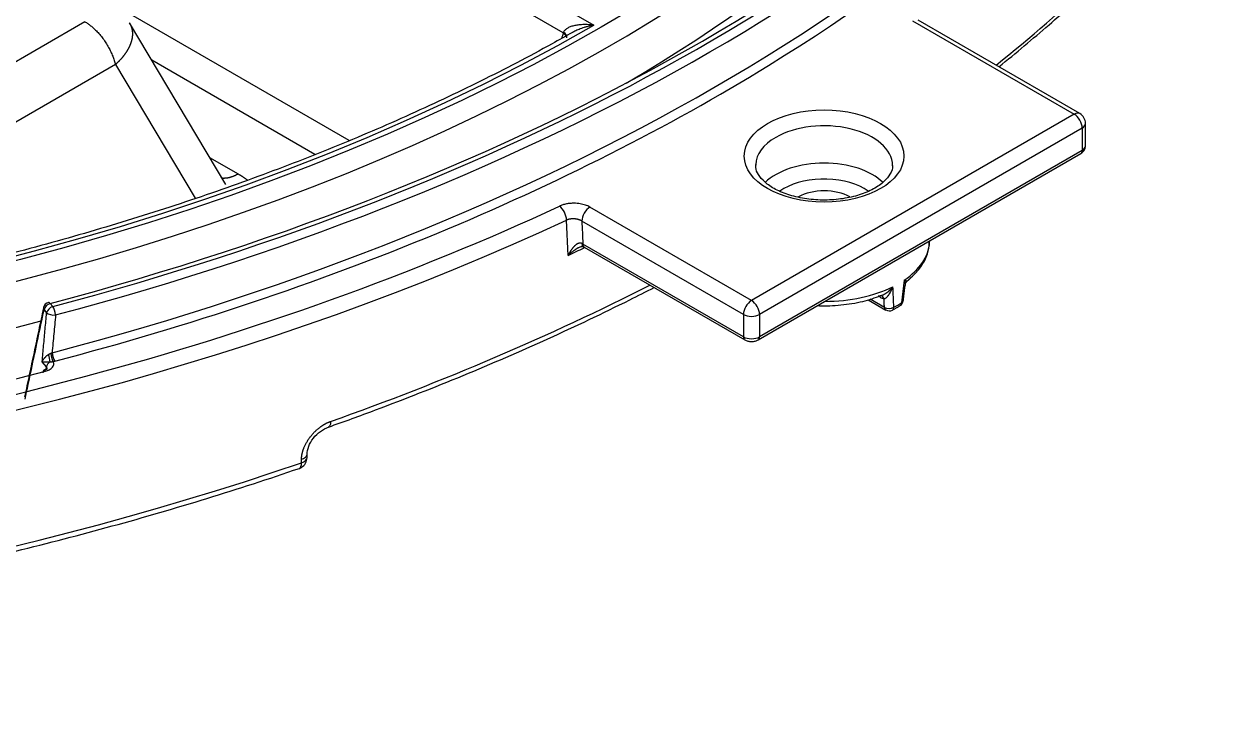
# Model space of a CAD drawing. Header units: millimetres. Extents: x -1286 to 291, y 5350 to 5880.
# Drawn here: x -728.1 to -675.7, y 5551.7 to 5581.8 of the extents above; entities that cross this region are included whole.
import ezdxf

# ---------------------------------------------------------------- set-up
doc = ezdxf.new("R2010")
doc.units = ezdxf.units.MM
doc.layers.add('粗实线层', color=7, linetype='Continuous', lineweight=35)

msp = doc.modelspace()

# ---------------------------------------------------------------- linework, layer by layer
at = {"layer": '粗实线层', "lineweight": 25}
for p, q in [((-760.515, 5614.986, 2078.952), (-702.955, 5581.754, 2078.952)), ((-704.303, 5581.417, 2078.952), (-761.04, 5614.174, 2078.952)), ((-713.738, 5576.677, 2078.952), (-724.292, 5582.77, 2078.952)), ((-725.375, 5581.906, 2078.952), (-729.767, 5579.37, 2078.952)), ((-719.172, 5574.744, 2078.952), (-723.416, 5581.86, 2078.952)), ((-688.915, 5581.952, 2078.952), (-681.796, 5577.842, 2078.952)), ((-681.544, 5577.867, 2078.952), (-688.664, 5581.977, 2078.952)), ((-724.031, 5580.023, 2078.952), (-728.423, 5577.487, 2078.952)), ((-724.031, 5580.023, 2078.952), (-720.519, 5574.134, 2078.952)), ((-715.245, 5576.061, 2078.952), (-722.433, 5580.211, 2078.952)), ((-681.796, 5577.842, 2078.952), (-696.009, 5569.636, 2078.952)), ((-681.44, 5577.227, 2078.952), (-695.653, 5569.021, 2078.952)), ((-681.44, 5577.227, 2078.952), (-681.44, 5576.242, 2078.952)), ((-681.293, 5576.447, 2078.952), (-681.293, 5577.432, 2078.952)), ((-695.716, 5567.898, 2078.952), (-681.503, 5576.104, 2078.952)), ((-681.44, 5576.242, 2078.952), (-695.653, 5568.036, 2078.952)), ((-719.881, 5575.933, 2078.952), (-718.624, 5575.207, 2078.952)), ((-696.009, 5569.636, 2078.952), (-703.128, 5573.747, 2078.952)), ((-704.086, 5571.623, 2078.952), (-704.155, 5573.174, 2078.952)), ((-696.364, 5569.021, 2078.952), (-703.483, 5573.131, 2078.952)), ((-696.364, 5568.036, 2078.952), (-703.438, 5572.121, 2078.952)), ((-703.377, 5571.984, 2078.952), (-696.301, 5567.898, 2078.952)), ((-688.161, 5572.182, 2078.952), (-688.156, 5572.263, 2078.952)), ((-726.907, 5569.507, 2078.952), (-726.794, 5569.367, 2078.952)), ((-690.875, 5569.668, 2078.952), (-690.093, 5569.217, 2078.952)), ((-690.154, 5569.334, 2078.952), (-690.787, 5569.699, 2078.952)), ((-689.323, 5569.628, 2078.952), (-689.322, 5569.634, 2078.952)), ((-727.177, 5569.227, 2078.952), (-727.064, 5569.087, 2078.952)), ((-696.364, 5569.021, 2078.952), (-696.364, 5568.036, 2078.952)), ((-695.653, 5569.021, 2078.952), (-695.653, 5568.036, 2078.952)), ((-727.072, 5566.71, 2078.952), (-727.26, 5566.942, 2078.952)), ((-715.836, 5562.493, 2078.952), (-715.835, 5562.646, 2078.952))]:
    msp.add_line(p, q, dxfattribs=at)
for centre, radius, start, end in [((-681.796, 5577.432, 2078.952), 0.502, 0, 60), ((-726.907, 5569.261, 2078.952), 0.301, 104.8348, 168.0242), ((-689.622, 5569.662, 2078.952), 0.301, 302.6899, 353.4431), ((-689.942, 5569.478, 2078.952), 0.301, 240, 297.4483), ((-716.092, 5562.721, 2078.952), 0.502, 300, 359.4458), ((-716.092, 5562.721, 2078.952), 0.502, 288.9161, 300)]:
    msp.add_arc(centre, radius, start, end, dxfattribs=at)
for centre, major_axis in [((-763.839, 5617.004, 2078.952), (-86.564, 0)), ((-692.811, 5575.996, 2078.952), (3.517, 0))]:
    msp.add_ellipse(centre, major_axis=major_axis, ratio=0.57735, dxfattribs=at)
for centre, major_axis, ratio, start_param, end_param in [((-763.839, 5614.543, 2078.952), (-87.342, 0), 0.57735, 2.365166, 3.178643), ((-763.839, 5614.543, 2078.952), (-87.342, 0), 0.57735, 0, 2.002312), ((-763.839, 5616.499, 2078.952), (-87.216, 0), 0.57735, 0.222033, 2.916833), ((-768.103, 5619.077, 2078.952), (102.032, 0), 0.57735, 3.464059, 5.38976), ((-768.103, 5621.142, 2078.952), (-99.365, 0), 0.57735, 2.000923, 2.711466), ((-768.103, 5621.353, 2078.952), (98.799, 0), 0.57735, 5.142499, 5.833534), ((-768.103, 5619.466, 2078.952), (-100.442, 0), 0.57735, 0.42009, 1.991239), ((-768.103, 5619.678, 2078.952), (-99.617, 0), 0.57735, 1.998081, 2.714308), ((-768.103, 5619.466, 2078.952), (-99.915, 0), 0.57735, 2.387742, 2.714308), ((-768.103, 5613.333, 2078.952), (-102.401, 0), 0.57735, 0.320214, 2.106465), ((-768.103, 5621.353, 2078.952), (-99.066, 0), 0.57735, 2.000923, 2.659729), ((-768.103, 5614.646, 2078.952), (102.317, 0), 0.57735, 5.656405, 5.732402), ((-763.839, 5617.004, 2078.952), (-86.224, 0), 0.57735, 0.786805, 2.354788), ((-704.63, 5581.355, 2078.952), (0.473, -0.169), 0.515285, 0.075167, 0.953645), ((-768.103, 5619.466, 2078.952), (-99.915, 0), 0.57735, 1.998081, 2.387742), ((-681.796, 5577.432, 2078.952), (0.251, 0.435), 0.57735, 6.283185, 7.068583), ((-681.796, 5577.432, 2078.952), (0.251, -0.435), 0.57735, 0.785398, 2.356194), ((-692.811, 5575.586, 2078.952), (3.015, 0), 0.57735, 0, 2.356194), ((-681.796, 5577.432, 2078.952), (0.502, 0), 0.57735, 5.497787, 6.283186), ((-692.811, 5575.586, 2078.952), (3.015, 0), 0.57735, 2.356194, 3.120387), ((-681.654, 5576.365, 2078.952), (0.151, -0.261), 0.57735, 6.283183, 7.068583), ((-681.796, 5576.447, 2078.952), (0.502, 0), 0.57735, 5.497787, 6.283186), ((-692.811, 5575.586, 2078.952), (3.015, 0), 0.57735, 3.120387, 3.141593), ((-692.811, 5573.944, 2078.952), (3.015, 0), 0.57735, 0.532206, 2.607915), ((-692.811, 5575.586, 2078.952), (3.015, 0), 0.57735, 6.274841, 6.283185), ((-692.811, 5573.534, 2078.952), (2.512, 0), 0.57735, 0.685456, 2.356195), ((-692.811, 5573.534, 2078.952), (2.512, 0), 0.57735, 2.356195, 2.456137), ((-692.811, 5573.534, 2078.952), (-1.608, 0), 0.57735, 3.929936, 5.489639), ((-768.103, 5619.466, 2078.952), (101.531, 0), 0.57735, 5.147157, 5.38976), ((-704.469, 5573.379, 2078.952), (0.212, -0.456), 0.511736, 0.88624, 2.404676), ((-703.128, 5573.336, 2078.952), (-0.251, -0.435), 0.57735, 3.92699, 5.497787), ((-768.103, 5617.566, 2078.952), (102.129, 0), 0.57735, 5.389862, 5.398794), ((-703.29, 5572.277, 2078.952), (-0.127, -0.273), 0.511618, 5.443533, 6.257189), ((-692.811, 5572.282, 2078.952), (-4.653, 0), 0.57735, 2.432288, 3.104535), ((-768.103, 5614.646, 2078.952), (-102.317, 0), 0.57735, 2.12158, 2.29279), ((-692.811, 5572.282, 2078.952), (-4.653, 0), 0.57735, 1.578266, 2.280101), ((-690.553, 5569.636, 2078.952), (0.151, 0.261), 0.57735, 5.585053, 5.904082), ((-690.381, 5569.564, 2078.952), (0.07, 0.293), 0.737788, 5.392521, 6.186627), ((-726.907, 5569.261, 2078.952), (-0.295, 0.063), 0.566703, 6.283172, 6.833872), ((-726.907, 5569.261, 2078.952), (0.235, 0.189), 0.739997, 1.03209, 2.445804), ((-726.794, 5569.121, 2078.952), (0.235, 0.189), 0.739997, 1.03209, 2.445807), ((-726.907, 5569.261, 2078.952), (0.077, -0.291), 0.340455, 2.480427, 3.141614), ((-726.794, 5569.121, 2078.952), (-0.077, 0.291), 0.340468, 4.190888, 5.622022), ((-696.009, 5569.226, 2078.952), (-0.251, -0.435), 0.57735, 3.926991, 5.497787), ((-696.009, 5569.226, 2078.952), (0.251, -0.435), 0.57735, 0.785398, 2.356194), ((-689.942, 5569.478, 2078.952), (0.301, 0.011), 0.652258, 3.906397, 5.420129), ((-689.942, 5569.478, 2078.952), (-0.151, -0.261), 0.57735, 5.585053, 6.283194), ((-689.942, 5569.478, 2078.952), (0.139, -0.268), 0.546094, 6.283176, 7.041252), ((-692.811, 5571.306, 2078.952), (4.59, 0), 0.57735, 5.445018, 5.550557), ((-689.622, 5569.662, 2078.952), (0.163, -0.254), 0.606999, 6.283024, 6.988406), ((-689.622, 5569.662, 2078.952), (0.3, -0.034), 0.551734, 5.617439, 6.283193), ((-726.794, 5569.121, 2078.952), (-0.3, 0.027), 0.410378, 0.492443, 2.035395), ((-696.009, 5569.226, 2078.952), (0.502, 0), 0.57735, 3.926991, 5.497787), ((-696.151, 5568.159, 2078.952), (-0.151, -0.261), 0.57735, 5.497787, 6.285078), ((-696.009, 5568.241, 2078.952), (0.502, 0), 0.57735, 3.926991, 5.497787), ((-695.866, 5568.159, 2078.952), (0.151, -0.261), 0.57735, 6.281293, 7.068583), ((-727.019, 5567.137, 2078.952), (-0.085, 0.289), 0.233217, 3.897249, 5.074446), ((-726.698, 5567.213, 2078.952), (-0.077, 0.292), 0.338357, 1.04989, 2.481065), ((-726.802, 5566.744, 2078.952), (-0.235, -0.189), 0.739997, 4.581275, 5.587399), ((-768.103, 5619.466, 2078.952), (101.531, 0), 0.57735, 4.266019, 5.147157), ((-727.106, 5566.28, 2078.952), (-0.075, 0.292), 0.333265, 5.624145, 7.142583), ((-716.092, 5562.721, 2078.952), (-0.163, 0.475), 0.416753, 3.142006, 4.076566), ((-716.092, 5562.721, 2078.952), (-0.502, 0.005), 0.522434, 2.110725, 3.135997)]:
    msp.add_ellipse(centre, major_axis=major_axis, ratio=ratio, start_param=start_param, end_param=end_param, dxfattribs=at)
for points, knots in [([(-865.246, 5594.547, 2078.952), (-865.174, 5594.413, 2078.952), (-864.635, 5593.418, 2078.952), (-863.443, 5591.599, 2078.952), (-861.652, 5589.101, 2078.952), (-859.649, 5586.656, 2078.952), (-857.46, 5584.266, 2078.952), (-855.084, 5581.936, 2078.952), (-852.528, 5579.672, 2078.952), (-849.796, 5577.478, 2078.952), (-846.895, 5575.359, 2078.952), (-843.83, 5573.319, 2078.952), (-840.608, 5571.363, 2078.952), (-837.236, 5569.494, 2078.952), (-833.72, 5567.716, 2078.952), (-830.069, 5566.033, 2078.952), (-826.289, 5564.448, 2078.952), (-822.389, 5562.965, 2078.952), (-818.377, 5561.586, 2078.952), (-814.26, 5560.315, 2078.952), (-810.048, 5559.154, 2078.952), (-805.75, 5558.105, 2078.952), (-801.373, 5557.17, 2078.952), (-796.928, 5556.352, 2078.952), (-792.422, 5555.652, 2078.952), (-787.867, 5555.071, 2078.952), (-783.271, 5554.61, 2078.952), (-778.643, 5554.272, 2078.952), (-773.994, 5554.055, 2078.952), (-769.332, 5553.961, 2078.952), (-764.668, 5553.99, 2078.952), (-760.011, 5554.142, 2078.952), (-755.371, 5554.417, 2078.952), (-750.757, 5554.813, 2078.952), (-746.179, 5555.33, 2078.952), (-741.647, 5555.968, 2078.952), (-737.169, 5556.724, 2078.952), (-732.755, 5557.598, 2078.952), (-728.414, 5558.587, 2078.952), (-724.155, 5559.689, 2078.952), (-719.984, 5560.904, 2078.952), (-717.271, 5561.786, 2078.952), (-715.929, 5562.245, 2078.952)], [0, 0, 0, 0, 0.003967, 0.029455, 0.054957, 0.080472, 0.105998, 0.131532, 0.157073, 0.182618, 0.208167, 0.233717, 0.259268, 0.284819, 0.310369, 0.335919, 0.361467, 0.387013, 0.412559, 0.438103, 0.463645, 0.489187, 0.514727, 0.540266, 0.565804, 0.591342, 0.616879, 0.642415, 0.667951, 0.693486, 0.719022, 0.744558, 0.770093, 0.79563, 0.821166, 0.846704, 0.872242, 0.897781, 0.923321, 0.948862, 0.974405, 1, 1, 1, 1]), ([(-685.11, 5579.927, 2078.952), (-684.354, 5580.535, 2078.952), (-682.948, 5581.711, 2078.952), (-681.618, 5582.914, 2078.952), (-681.001, 5583.494, 2078.952)], [0, 0, 0, 0, 0.524022, 1, 1, 1, 1]), ([(-723.415, 5581.858, 2078.952), (-723.413, 5581.856, 2078.952), (-723.409, 5581.849, 2078.952), (-723.402, 5581.837, 2078.952), (-723.395, 5581.824, 2078.952), (-723.388, 5581.81, 2078.952), (-723.381, 5581.797, 2078.952), (-723.374, 5581.783, 2078.952), (-723.368, 5581.769, 2078.952), (-723.362, 5581.756, 2078.952), (-723.356, 5581.742, 2078.952), (-723.35, 5581.728, 2078.952), (-723.344, 5581.714, 2078.952), (-723.339, 5581.7, 2078.952), (-723.334, 5581.685, 2078.952), (-723.329, 5581.671, 2078.952), (-723.325, 5581.657, 2078.952), (-723.321, 5581.642, 2078.952), (-723.316, 5581.627, 2078.952), (-723.313, 5581.613, 2078.952), (-723.309, 5581.598, 2078.952), (-723.306, 5581.583, 2078.952), (-723.303, 5581.568, 2078.952), (-723.3, 5581.553, 2078.952), (-723.297, 5581.538, 2078.952), (-723.295, 5581.523, 2078.952), (-723.292, 5581.508, 2078.952), (-723.29, 5581.493, 2078.952), (-723.289, 5581.477, 2078.952), (-723.287, 5581.462, 2078.952), (-723.286, 5581.446, 2078.952), (-723.285, 5581.431, 2078.952), (-723.284, 5581.415, 2078.952), (-723.284, 5581.399, 2078.952), (-723.284, 5581.384, 2078.952), (-723.284, 5581.368, 2078.952), (-723.284, 5581.352, 2078.952), (-723.284, 5581.336, 2078.952), (-723.285, 5581.32, 2078.952), (-723.286, 5581.304, 2078.952), (-723.287, 5581.288, 2078.952), (-723.289, 5581.271, 2078.952), (-723.29, 5581.255, 2078.952), (-723.292, 5581.239, 2078.952), (-723.294, 5581.223, 2078.952), (-723.297, 5581.206, 2078.952), (-723.299, 5581.19, 2078.952), (-723.302, 5581.173, 2078.952), (-723.305, 5581.157, 2078.952), (-723.309, 5581.14, 2078.952), (-723.312, 5581.124, 2078.952), (-723.316, 5581.107, 2078.952), (-723.32, 5581.09, 2078.952), (-723.325, 5581.074, 2078.952), (-723.329, 5581.057, 2078.952), (-723.334, 5581.04, 2078.952), (-723.339, 5581.023, 2078.952), (-723.344, 5581.006, 2078.952), (-723.35, 5580.989, 2078.952), (-723.355, 5580.972, 2078.952), (-723.361, 5580.955, 2078.952), (-723.368, 5580.938, 2078.952), (-723.374, 5580.921, 2078.952), (-723.381, 5580.904, 2078.952), (-723.388, 5580.887, 2078.952), (-723.395, 5580.87, 2078.952), (-723.402, 5580.853, 2078.952), (-723.41, 5580.836, 2078.952), (-723.417, 5580.819, 2078.952), (-723.426, 5580.802, 2078.952), (-723.434, 5580.785, 2078.952), (-723.442, 5580.767, 2078.952), (-723.451, 5580.75, 2078.952), (-723.46, 5580.733, 2078.952), (-723.469, 5580.716, 2078.952), (-723.479, 5580.699, 2078.952), (-723.488, 5580.681, 2078.952), (-723.498, 5580.664, 2078.952), (-723.508, 5580.647, 2078.952), (-723.519, 5580.63, 2078.952), (-723.529, 5580.613, 2078.952), (-723.54, 5580.595, 2078.952), (-723.551, 5580.578, 2078.952), (-723.562, 5580.561, 2078.952), (-723.574, 5580.544, 2078.952), (-723.585, 5580.527, 2078.952), (-723.597, 5580.509, 2078.952), (-723.609, 5580.492, 2078.952), (-723.621, 5580.475, 2078.952), (-723.634, 5580.458, 2078.952), (-723.647, 5580.441, 2078.952), (-723.66, 5580.424, 2078.952), (-723.673, 5580.407, 2078.952), (-723.686, 5580.39, 2078.952), (-723.7, 5580.373, 2078.952), (-723.713, 5580.356, 2078.952), (-723.727, 5580.339, 2078.952), (-723.742, 5580.322, 2078.952), (-723.756, 5580.305, 2078.952), (-723.771, 5580.288, 2078.952), (-723.785, 5580.271, 2078.952), (-723.8, 5580.254, 2078.952), (-723.816, 5580.237, 2078.952), (-723.831, 5580.221, 2078.952), (-723.847, 5580.204, 2078.952), (-723.863, 5580.187, 2078.952), (-723.879, 5580.171, 2078.952), (-723.895, 5580.154, 2078.952), (-723.911, 5580.138, 2078.952), (-723.928, 5580.121, 2078.952), (-723.944, 5580.105, 2078.952), (-723.961, 5580.088, 2078.952), (-723.979, 5580.072, 2078.952), (-723.996, 5580.056, 2078.952), (-724.013, 5580.039, 2078.952), (-724.025, 5580.029, 2078.952), (-724.031, 5580.023, 2078.952)], [0, 0, 0, 0, 0.005387, 0.014179, 0.022971, 0.031763, 0.040554, 0.049345, 0.058135, 0.066926, 0.075715, 0.084505, 0.093294, 0.102083, 0.110872, 0.11966, 0.128449, 0.137237, 0.146024, 0.154812, 0.163599, 0.172387, 0.181174, 0.189961, 0.198748, 0.207535, 0.216321, 0.225108, 0.233895, 0.242681, 0.251468, 0.260255, 0.269041, 0.277828, 0.286615, 0.295402, 0.304189, 0.312976, 0.321763, 0.33055, 0.339338, 0.348125, 0.356913, 0.365701, 0.374489, 0.383278, 0.392066, 0.400855, 0.409644, 0.418434, 0.427224, 0.436014, 0.444805, 0.453595, 0.462387, 0.471178, 0.47997, 0.488763, 0.497556, 0.506349, 0.515143, 0.523937, 0.532732, 0.541528, 0.550323, 0.55912, 0.567917, 0.576715, 0.585513, 0.594312, 0.603111, 0.611911, 0.620712, 0.629513, 0.638316, 0.647118, 0.655922, 0.664726, 0.673531, 0.682337, 0.691144, 0.699951, 0.70876, 0.717569, 0.726379, 0.73519, 0.744001, 0.752814, 0.761628, 0.770442, 0.779258, 0.788074, 0.796892, 0.80571, 0.814529, 0.82335, 0.832171, 0.840994, 0.849818, 0.858642, 0.867468, 0.876295, 0.885123, 0.893953, 0.902783, 0.911615, 0.920448, 0.929282, 0.938117, 0.946953, 0.955791, 0.96463, 0.973471, 0.982313, 0.991156, 1, 1, 1, 1]), ([(-703.9, 5581.44, 2078.952), (-704.196, 5581.27, 2078.952), (-705.508, 5580.532, 2078.952), (-707.929, 5579.277, 2078.952), (-711.221, 5577.723, 2078.952), (-714.647, 5576.266, 2078.952), (-718.194, 5574.907, 2078.952), (-721.856, 5573.652, 2078.952), (-725.622, 5572.503, 2078.952), (-729.483, 5571.463, 2078.952), (-733.429, 5570.535, 2078.952), (-737.452, 5569.721, 2078.952), (-741.54, 5569.023, 2078.952), (-745.683, 5568.443, 2078.952), (-749.872, 5567.982, 2078.952), (-754.096, 5567.642, 2078.952), (-758.344, 5567.424, 2078.952), (-762.606, 5567.327, 2078.952), (-766.871, 5567.353, 2078.952), (-771.128, 5567.501, 2078.952), (-775.367, 5567.771, 2078.952), (-779.578, 5568.162, 2078.952), (-783.749, 5568.673, 2078.952), (-787.871, 5569.303, 2078.952), (-791.933, 5570.05, 2078.952), (-795.925, 5570.913, 2078.952), (-799.836, 5571.889, 2078.952), (-803.659, 5572.975, 2078.952), (-807.382, 5574.169, 2078.952), (-810.996, 5575.468, 2078.952), (-814.494, 5576.869, 2078.952), (-817.864, 5578.367, 2078.952), (-820.966, 5579.891, 2078.952), (-822.895, 5580.94, 2078.952), (-823.775, 5581.442, 2078.952)], [0, 0, 0, 0, 0.009445, 0.041511, 0.073581, 0.105654, 0.137729, 0.169808, 0.201889, 0.233973, 0.26606, 0.29815, 0.330241, 0.362335, 0.39443, 0.426527, 0.458624, 0.490723, 0.522821, 0.554919, 0.587017, 0.619114, 0.65121, 0.683304, 0.715396, 0.747486, 0.779573, 0.811658, 0.843739, 0.875817, 0.907891, 0.939962, 0.972029, 1, 1, 1, 1]), ([(-702.955, 5581.754, 2078.952), (-703.009, 5581.745, 2078.952), (-703.112, 5581.724, 2078.952), (-703.255, 5581.69, 2078.952), (-703.384, 5581.653, 2078.952), (-703.502, 5581.614, 2078.952), (-703.609, 5581.574, 2078.952), (-703.705, 5581.533, 2078.952), (-703.794, 5581.491, 2078.952), (-703.857, 5581.458, 2078.952), (-703.891, 5581.439, 2078.952), (-703.898, 5581.435, 2078.952)], [0, 0, 0, 0, 0.121405, 0.24281, 0.364216, 0.485621, 0.607026, 0.728431, 0.849836, 0.971242, 1, 1, 1, 1]), ([(-681.503, 5576.104, 2078.952), (-681.473, 5576.121, 2078.952), (-681.418, 5576.163, 2078.952), (-681.349, 5576.246, 2078.952), (-681.304, 5576.344, 2078.952), (-681.293, 5576.412, 2078.952), (-681.293, 5576.447, 2078.952)], [0, 0, 0, 0, 0.228108, 0.475228, 0.735218, 1, 1, 1, 1]), ([(-689.799, 5575.577, 2078.952), (-689.798, 5575.571, 2078.952), (-689.774, 5575.447, 2078.952), (-689.869, 5575.229, 2078.952), (-690.148, 5574.864, 2078.952), (-690.612, 5574.538, 2078.952), (-691.241, 5574.272, 2078.952), (-691.981, 5574.1, 2078.952), (-692.781, 5574.038, 2078.952), (-693.585, 5574.092, 2078.952), (-694.333, 5574.257, 2078.952), (-694.968, 5574.516, 2078.952), (-695.445, 5574.839, 2078.952), (-695.728, 5575.184, 2078.952), (-695.832, 5575.431, 2078.952), (-695.816, 5575.572, 2078.952), (-695.806, 5575.612, 2078.952)], [0, 0, 0, 0, 0.004132, 0.097155, 0.172387, 0.252896, 0.332361, 0.412082, 0.492393, 0.572967, 0.653284, 0.732805, 0.811219, 0.888975, 0.967904, 1, 1, 1, 1]), ([(-703.483, 5573.131, 2078.952), (-703.486, 5573.133, 2078.952), (-703.491, 5573.136, 2078.952), (-703.499, 5573.141, 2078.952), (-703.508, 5573.146, 2078.952), (-703.516, 5573.151, 2078.952), (-703.525, 5573.155, 2078.952), (-703.534, 5573.16, 2078.952), (-703.543, 5573.164, 2078.952), (-703.552, 5573.168, 2078.952), (-703.562, 5573.172, 2078.952), (-703.571, 5573.176, 2078.952), (-703.581, 5573.18, 2078.952), (-703.591, 5573.184, 2078.952), (-703.6, 5573.187, 2078.952), (-703.61, 5573.191, 2078.952), (-703.62, 5573.194, 2078.952), (-703.63, 5573.197, 2078.952), (-703.641, 5573.2, 2078.952), (-703.651, 5573.203, 2078.952), (-703.661, 5573.205, 2078.952), (-703.671, 5573.208, 2078.952), (-703.682, 5573.21, 2078.952), (-703.692, 5573.212, 2078.952), (-703.702, 5573.214, 2078.952), (-703.712, 5573.216, 2078.952), (-703.723, 5573.218, 2078.952), (-703.733, 5573.22, 2078.952), (-703.743, 5573.221, 2078.952), (-703.754, 5573.223, 2078.952), (-703.764, 5573.224, 2078.952), (-703.774, 5573.225, 2078.952), (-703.784, 5573.226, 2078.952), (-703.794, 5573.227, 2078.952), (-703.804, 5573.228, 2078.952), (-703.814, 5573.228, 2078.952), (-703.824, 5573.229, 2078.952), (-703.833, 5573.229, 2078.952), (-703.843, 5573.23, 2078.952), (-703.852, 5573.23, 2078.952), (-703.862, 5573.23, 2078.952), (-703.871, 5573.23, 2078.952), (-703.88, 5573.23, 2078.952), (-703.889, 5573.23, 2078.952), (-703.898, 5573.229, 2078.952), (-703.907, 5573.229, 2078.952), (-703.916, 5573.229, 2078.952), (-703.924, 5573.228, 2078.952), (-703.933, 5573.227, 2078.952), (-703.941, 5573.227, 2078.952), (-703.949, 5573.226, 2078.952), (-703.957, 5573.225, 2078.952), (-703.965, 5573.224, 2078.952), (-703.973, 5573.223, 2078.952), (-703.981, 5573.222, 2078.952), (-703.988, 5573.221, 2078.952), (-703.996, 5573.22, 2078.952), (-704.003, 5573.219, 2078.952), (-704.01, 5573.218, 2078.952), (-704.017, 5573.216, 2078.952), (-704.024, 5573.215, 2078.952), (-704.03, 5573.214, 2078.952), (-704.037, 5573.212, 2078.952), (-704.043, 5573.211, 2078.952), (-704.049, 5573.21, 2078.952), (-704.056, 5573.208, 2078.952), (-704.062, 5573.207, 2078.952), (-704.067, 5573.205, 2078.952), (-704.073, 5573.204, 2078.952), (-704.079, 5573.202, 2078.952), (-704.084, 5573.2, 2078.952), (-704.089, 5573.199, 2078.952), (-704.095, 5573.197, 2078.952), (-704.1, 5573.196, 2078.952), (-704.105, 5573.194, 2078.952), (-704.109, 5573.192, 2078.952), (-704.114, 5573.191, 2078.952), (-704.119, 5573.189, 2078.952), (-704.123, 5573.188, 2078.952), (-704.127, 5573.186, 2078.952), (-704.132, 5573.184, 2078.952), (-704.136, 5573.183, 2078.952), (-704.14, 5573.181, 2078.952), (-704.144, 5573.179, 2078.952), (-704.147, 5573.178, 2078.952), (-704.151, 5573.176, 2078.952), (-704.154, 5573.175, 2078.952), (-704.155, 5573.174, 2078.952)], [0, 0, 0, 0, 0.015373, 0.030763, 0.046165, 0.061573, 0.076984, 0.092391, 0.10779, 0.123175, 0.138543, 0.153887, 0.169202, 0.184484, 0.199727, 0.214927, 0.230079, 0.245178, 0.260218, 0.275197, 0.290108, 0.304948, 0.319712, 0.334395, 0.348994, 0.363505, 0.377923, 0.392245, 0.406467, 0.420586, 0.434598, 0.448499, 0.462287, 0.475959, 0.489511, 0.502942, 0.516247, 0.529426, 0.542475, 0.555393, 0.568177, 0.580826, 0.593338, 0.60571, 0.617943, 0.630033, 0.641981, 0.653784, 0.665442, 0.676955, 0.68832, 0.699538, 0.710608, 0.72153, 0.732303, 0.742926, 0.753401, 0.763726, 0.773901, 0.783927, 0.793805, 0.803533, 0.813112, 0.822543, 0.831826, 0.840962, 0.84995, 0.858793, 0.867489, 0.87604, 0.884447, 0.892711, 0.900831, 0.908809, 0.916646, 0.924342, 0.931899, 0.939318, 0.946598, 0.953742, 0.96075, 0.967623, 0.974362, 0.980968, 0.987443, 0.993786, 1, 1, 1, 1]), ([(-703.479, 5572.143, 2078.952), (-703.48, 5572.144, 2078.952), (-703.483, 5572.145, 2078.952), (-703.487, 5572.147, 2078.952), (-703.492, 5572.149, 2078.952), (-703.496, 5572.15, 2078.952), (-703.501, 5572.152, 2078.952), (-703.505, 5572.154, 2078.952), (-703.51, 5572.155, 2078.952), (-703.515, 5572.156, 2078.952), (-703.52, 5572.157, 2078.952), (-703.525, 5572.158, 2078.952), (-703.53, 5572.159, 2078.952), (-703.535, 5572.16, 2078.952), (-703.54, 5572.16, 2078.952), (-703.546, 5572.161, 2078.952), (-703.551, 5572.161, 2078.952), (-703.556, 5572.161, 2078.952), (-703.562, 5572.161, 2078.952), (-703.568, 5572.161, 2078.952), (-703.573, 5572.16, 2078.952), (-703.579, 5572.16, 2078.952), (-703.585, 5572.159, 2078.952), (-703.591, 5572.158, 2078.952), (-703.597, 5572.157, 2078.952), (-703.602, 5572.156, 2078.952), (-703.609, 5572.155, 2078.952), (-703.615, 5572.154, 2078.952), (-703.621, 5572.152, 2078.952), (-703.627, 5572.15, 2078.952), (-703.633, 5572.148, 2078.952), (-703.639, 5572.146, 2078.952), (-703.646, 5572.144, 2078.952), (-703.652, 5572.141, 2078.952), (-703.658, 5572.138, 2078.952), (-703.665, 5572.136, 2078.952), (-703.671, 5572.133, 2078.952), (-703.678, 5572.129, 2078.952), (-703.684, 5572.126, 2078.952), (-703.691, 5572.122, 2078.952), (-703.697, 5572.119, 2078.952), (-703.704, 5572.115, 2078.952), (-703.711, 5572.111, 2078.952), (-703.717, 5572.107, 2078.952), (-703.724, 5572.102, 2078.952), (-703.731, 5572.098, 2078.952), (-703.737, 5572.093, 2078.952), (-703.742, 5572.089, 2078.952), (-703.746, 5572.086, 2078.952), (-703.749, 5572.084, 2078.952), (-703.754, 5572.08, 2078.952), (-703.76, 5572.074, 2078.952), (-703.768, 5572.067, 2078.952), (-703.778, 5572.058, 2078.952), (-703.789, 5572.047, 2078.952), (-703.802, 5572.035, 2078.952), (-703.817, 5572.021, 2078.952), (-703.833, 5572.005, 2078.952), (-703.85, 5571.986, 2078.952), (-703.869, 5571.966, 2078.952), (-703.889, 5571.943, 2078.952), (-703.907, 5571.92, 2078.952), (-703.923, 5571.898, 2078.952), (-703.938, 5571.878, 2078.952), (-703.953, 5571.857, 2078.952), (-703.969, 5571.833, 2078.952), (-703.985, 5571.808, 2078.952), (-704.001, 5571.782, 2078.952), (-704.018, 5571.753, 2078.952), (-704.035, 5571.723, 2078.952), (-704.052, 5571.692, 2078.952), (-704.069, 5571.658, 2078.952), (-704.08, 5571.635, 2078.952), (-704.086, 5571.623, 2078.952)], [0, 0, 0, 0, 0.005748, 0.011566, 0.017455, 0.023416, 0.02945, 0.035558, 0.041743, 0.048003, 0.05434, 0.060754, 0.067245, 0.073815, 0.080466, 0.087197, 0.094011, 0.10091, 0.107895, 0.114969, 0.12213, 0.129379, 0.136718, 0.144147, 0.151666, 0.159278, 0.166983, 0.174782, 0.182677, 0.190669, 0.198758, 0.206945, 0.215231, 0.223615, 0.232098, 0.24068, 0.249363, 0.258145, 0.267029, 0.276014, 0.285101, 0.294289, 0.303579, 0.31297, 0.322464, 0.332059, 0.341755, 0.351553, 0.353713, 0.358531, 0.366007, 0.376138, 0.388921, 0.404357, 0.422443, 0.44318, 0.466568, 0.492609, 0.521311, 0.552702, 0.586938, 0.624085, 0.650084, 0.677707, 0.70696, 0.73785, 0.770384, 0.804561, 0.840375, 0.877821, 0.916904, 0.95763, 1, 1, 1, 1]), ([(-703.415, 5572.035, 2078.952), (-703.429, 5572.032, 2078.952), (-703.465, 5572.024, 2078.952), (-703.529, 5572.004, 2078.952), (-703.605, 5571.971, 2078.952), (-703.686, 5571.928, 2078.952), (-703.775, 5571.874, 2078.952), (-703.872, 5571.806, 2078.952), (-703.976, 5571.723, 2078.952), (-704.049, 5571.658, 2078.952), (-704.086, 5571.623, 2078.952)], [0, 0, 0, 0, 0.084482, 0.21527, 0.346058, 0.476847, 0.607635, 0.738423, 0.869212, 1, 1, 1, 1]), ([(-703.65, 5571.947, 2078.952), (-703.602, 5571.978, 2078.952), (-703.538, 5572.006, 2078.952), (-703.457, 5572.016, 2078.952), (-703.43, 5572.01, 2078.952), (-703.418, 5572.005, 2078.952)], [0, 0, 0, 0, 0.556309, 0.790701, 1, 1, 1, 1]), ([(-703.438, 5572.121, 2078.952), (-703.447, 5572.126, 2078.952), (-703.461, 5572.134, 2078.952), (-703.475, 5572.141, 2078.952), (-703.479, 5572.143, 2078.952)], [0, 0, 0, 0, 0.724827, 1, 1, 1, 1]), ([(-688.987, 5570.647, 2078.952), (-688.813, 5570.795, 2078.952), (-688.515, 5571.118, 2078.952), (-688.238, 5571.648, 2078.952), (-688.184, 5572.014, 2078.952), (-688.183, 5572.183, 2078.952)], [0, 0, 0, 0, 0.347517, 0.70993, 1, 1, 1, 1]), ([(-689.28, 5570.532, 2078.952), (-689.279, 5570.529, 2078.952), (-689.276, 5570.521, 2078.952), (-689.273, 5570.51, 2078.952), (-689.269, 5570.499, 2078.952), (-689.266, 5570.489, 2078.952), (-689.263, 5570.479, 2078.952), (-689.261, 5570.468, 2078.952), (-689.258, 5570.459, 2078.952), (-689.256, 5570.449, 2078.952), (-689.254, 5570.439, 2078.952), (-689.252, 5570.43, 2078.952), (-689.25, 5570.421, 2078.952), (-689.249, 5570.412, 2078.952), (-689.247, 5570.403, 2078.952), (-689.246, 5570.395, 2078.952), (-689.245, 5570.386, 2078.952), (-689.244, 5570.378, 2078.952), (-689.244, 5570.37, 2078.952), (-689.243, 5570.363, 2078.952), (-689.243, 5570.355, 2078.952), (-689.243, 5570.348, 2078.952), (-689.243, 5570.341, 2078.952), (-689.243, 5570.334, 2078.952), (-689.243, 5570.327, 2078.952), (-689.243, 5570.321, 2078.952), (-689.244, 5570.315, 2078.952), (-689.245, 5570.307, 2078.952), (-689.246, 5570.297, 2078.952), (-689.249, 5570.286, 2078.952), (-689.251, 5570.275, 2078.952), (-689.255, 5570.265, 2078.952), (-689.258, 5570.256, 2078.952), (-689.262, 5570.246, 2078.952), (-689.267, 5570.238, 2078.952), (-689.272, 5570.23, 2078.952), (-689.277, 5570.222, 2078.952), (-689.281, 5570.217, 2078.952), (-689.284, 5570.215, 2078.952)], [0, 0, 0, 0, 0.028832, 0.057367, 0.085604, 0.113543, 0.141183, 0.168524, 0.19556, 0.222288, 0.248703, 0.274803, 0.300585, 0.326045, 0.351183, 0.375997, 0.400485, 0.424645, 0.448477, 0.471978, 0.495148, 0.517986, 0.540491, 0.562662, 0.5845, 0.606003, 0.627172, 0.648052, 0.686822, 0.724842, 0.762093, 0.798559, 0.834222, 0.869067, 0.903081, 0.936249, 0.968563, 1, 1, 1, 1]), ([(-689.28, 5570.532, 2078.952), (-689.278, 5570.531, 2078.952), (-689.273, 5570.53, 2078.952), (-689.265, 5570.528, 2078.952), (-689.258, 5570.525, 2078.952), (-689.252, 5570.523, 2078.952), (-689.245, 5570.521, 2078.952), (-689.239, 5570.52, 2078.952), (-689.233, 5570.518, 2078.952), (-689.227, 5570.516, 2078.952), (-689.222, 5570.514, 2078.952), (-689.216, 5570.513, 2078.952), (-689.211, 5570.512, 2078.952), (-689.206, 5570.51, 2078.952), (-689.202, 5570.509, 2078.952), (-689.197, 5570.508, 2078.952), (-689.193, 5570.507, 2078.952), (-689.189, 5570.506, 2078.952), (-689.185, 5570.505, 2078.952), (-689.181, 5570.504, 2078.952), (-689.178, 5570.503, 2078.952), (-689.175, 5570.503, 2078.952), (-689.171, 5570.502, 2078.952), (-689.168, 5570.502, 2078.952), (-689.166, 5570.501, 2078.952), (-689.163, 5570.501, 2078.952), (-689.16, 5570.5, 2078.952), (-689.158, 5570.5, 2078.952), (-689.156, 5570.5, 2078.952), (-689.154, 5570.5, 2078.952), (-689.152, 5570.5, 2078.952), (-689.15, 5570.5, 2078.952), (-689.148, 5570.5, 2078.952), (-689.147, 5570.5, 2078.952), (-689.145, 5570.5, 2078.952), (-689.143, 5570.5, 2078.952), (-689.142, 5570.5, 2078.952), (-689.142, 5570.5, 2078.952)], [0, 0, 0, 0, 0.034408, 0.068441, 0.1021, 0.135382, 0.168289, 0.200819, 0.232972, 0.264747, 0.296144, 0.327164, 0.357804, 0.388067, 0.417951, 0.447456, 0.476582, 0.505329, 0.533697, 0.561687, 0.589298, 0.61653, 0.643384, 0.66986, 0.695958, 0.721678, 0.747021, 0.771986, 0.796576, 0.820788, 0.844625, 0.868087, 0.891173, 0.913885, 0.936223, 0.983343, 1, 1, 1, 1]), ([(-714.65, 5564.061, 2078.952), (-713.952, 5564.309, 2078.952), (-711.944, 5565.04, 2078.952), (-708.694, 5566.317, 2078.952), (-704.958, 5567.934, 2078.952), (-702.187, 5569.252, 2078.952), (-700.657, 5570.025, 2078.952), (-700.301, 5570.207, 2078.952)], [0, 0, 0, 0, 0.137345, 0.398279, 0.659244, 0.920227, 1, 1, 1, 1]), ([(-693.086, 5569.409, 2078.952), (-693.036, 5569.407, 2078.952), (-692.656, 5569.397, 2078.952), (-691.941, 5569.432, 2078.952), (-691.016, 5569.599, 2078.952), (-690.473, 5569.785, 2078.952), (-690.229, 5569.888, 2078.952)], [0, 0, 0, 0, 0.049082, 0.378629, 0.708878, 1, 1, 1, 1]), ([(-696.301, 5567.898, 2078.952), (-696.263, 5567.876, 2078.952), (-696.197, 5567.851, 2078.952), (-696.093, 5567.831, 2078.952), (-696.009, 5567.826, 2078.952), (-695.924, 5567.831, 2078.952), (-695.82, 5567.851, 2078.952), (-695.754, 5567.876, 2078.952), (-695.716, 5567.898, 2078.952)], [0, 0, 0, 0, 0.239457, 0.368361, 0.5, 0.631639, 0.760543, 1, 1, 1, 1]), ([(-727.052, 5566.597, 2078.952), (-727.052, 5566.598, 2078.952), (-727.051, 5566.6, 2078.952), (-727.05, 5566.603, 2078.952), (-727.049, 5566.607, 2078.952), (-727.048, 5566.611, 2078.952), (-727.046, 5566.615, 2078.952), (-727.046, 5566.619, 2078.952), (-727.045, 5566.623, 2078.952), (-727.044, 5566.627, 2078.952), (-727.044, 5566.631, 2078.952), (-727.044, 5566.635, 2078.952), (-727.043, 5566.639, 2078.952), (-727.044, 5566.643, 2078.952), (-727.044, 5566.648, 2078.952), (-727.044, 5566.652, 2078.952), (-727.045, 5566.656, 2078.952), (-727.046, 5566.66, 2078.952), (-727.046, 5566.664, 2078.952), (-727.048, 5566.668, 2078.952), (-727.049, 5566.672, 2078.952), (-727.05, 5566.676, 2078.952), (-727.052, 5566.68, 2078.952), (-727.054, 5566.684, 2078.952), (-727.056, 5566.687, 2078.952), (-727.058, 5566.691, 2078.952), (-727.061, 5566.695, 2078.952), (-727.063, 5566.699, 2078.952), (-727.066, 5566.702, 2078.952), (-727.069, 5566.706, 2078.952), (-727.071, 5566.708, 2078.952), (-727.072, 5566.71, 2078.952)], [0, 0, 0, 0, 0.015291, 0.048132, 0.08119, 0.114463, 0.147948, 0.181639, 0.215534, 0.249628, 0.283915, 0.31839, 0.353049, 0.387884, 0.422889, 0.458059, 0.493385, 0.528861, 0.56448, 0.600233, 0.636113, 0.672112, 0.70822, 0.744431, 0.780734, 0.817121, 0.853583, 0.890111, 0.926696, 0.963329, 1, 1, 1, 1]), ([(-726.91, 5566.941, 2078.952), (-726.898, 5566.94, 2078.952), (-726.887, 5566.939, 2078.952), (-726.863, 5566.94, 2078.952), (-726.852, 5566.94, 2078.952), (-726.829, 5566.942, 2078.952), (-726.818, 5566.943, 2078.952), (-726.796, 5566.946, 2078.952), (-726.785, 5566.948, 2078.952), (-726.775, 5566.95, 2078.952)], [0, 0, 0, 0, 0.25, 0.25, 0.5, 0.5, 0.75, 0.75, 1, 1, 1, 1]), ([(-727.052, 5566.596, 2078.952), (-727.057, 5566.598, 2078.952), (-727.076, 5566.596, 2078.952), (-727.127, 5566.584, 2078.952), (-727.166, 5566.575, 2078.952), (-727.189, 5566.57, 2078.952)], [0, 0, 0, 0, 0.470435, 0.726403, 1, 1, 1, 1]), ([(-715.835, 5562.646, 2078.952), (-715.834, 5562.652, 2078.952), (-715.834, 5562.662, 2078.952), (-715.834, 5562.677, 2078.952), (-715.833, 5562.692, 2078.952), (-715.832, 5562.708, 2078.952), (-715.831, 5562.723, 2078.952), (-715.83, 5562.739, 2078.952), (-715.828, 5562.754, 2078.952), (-715.826, 5562.77, 2078.952), (-715.825, 5562.786, 2078.952), (-715.822, 5562.801, 2078.952), (-715.82, 5562.817, 2078.952), (-715.817, 5562.833, 2078.952), (-715.815, 5562.849, 2078.952), (-715.812, 5562.865, 2078.952), (-715.808, 5562.881, 2078.952), (-715.805, 5562.896, 2078.952), (-715.801, 5562.913, 2078.952), (-715.798, 5562.929, 2078.952), (-715.794, 5562.945, 2078.952), (-715.789, 5562.961, 2078.952), (-715.785, 5562.977, 2078.952), (-715.78, 5562.993, 2078.952), (-715.775, 5563.01, 2078.952), (-715.77, 5563.026, 2078.952), (-715.765, 5563.043, 2078.952), (-715.759, 5563.059, 2078.952), (-715.754, 5563.076, 2078.952), (-715.748, 5563.092, 2078.952), (-715.742, 5563.109, 2078.952), (-715.735, 5563.125, 2078.952), (-715.714, 5563.178, 2078.952), (-715.675, 5563.267, 2078.952), (-715.61, 5563.39, 2078.952), (-715.536, 5563.51, 2078.952), (-715.452, 5563.627, 2078.952), (-715.36, 5563.741, 2078.952), (-715.261, 5563.847, 2078.952), (-715.156, 5563.946, 2078.952), (-715.073, 5564.015, 2078.952), (-715.015, 5564.059, 2078.952), (-714.986, 5564.081, 2078.952), (-714.956, 5564.102, 2078.952), (-714.926, 5564.122, 2078.952), (-714.895, 5564.142, 2078.952), (-714.865, 5564.161, 2078.952), (-714.835, 5564.179, 2078.952), (-714.804, 5564.196, 2078.952), (-714.773, 5564.213, 2078.952), (-714.743, 5564.229, 2078.952), (-714.712, 5564.244, 2078.952), (-714.681, 5564.259, 2078.952), (-714.649, 5564.273, 2078.952), (-714.618, 5564.286, 2078.952), (-714.587, 5564.298, 2078.952), (-714.566, 5564.306, 2078.952), (-714.555, 5564.309, 2078.952)], [0, 0, 0, 0, 0.007742, 0.015477, 0.023207, 0.030934, 0.038659, 0.046383, 0.054109, 0.061836, 0.069568, 0.077305, 0.085048, 0.0928, 0.100561, 0.108333, 0.116118, 0.123917, 0.13173, 0.139561, 0.14741, 0.155278, 0.163167, 0.171078, 0.179013, 0.186972, 0.194958, 0.202971, 0.211013, 0.219086, 0.227189, 0.235326, 0.243496, 0.304813, 0.366154, 0.428036, 0.49096, 0.554546, 0.61736, 0.67991, 0.742711, 0.759174, 0.775541, 0.791821, 0.808023, 0.824156, 0.840232, 0.856259, 0.872248, 0.888209, 0.904152, 0.920087, 0.936024, 0.951974, 0.967946, 0.983952, 1, 1, 1, 1]), ([(-715.589, 5562.846, 2078.952), (-715.587, 5562.973, 2078.952), (-715.54, 5563.22, 2078.952), (-715.327, 5563.589, 2078.952), (-715.004, 5563.894, 2078.952), (-714.757, 5564.025, 2078.952), (-714.62, 5564.075, 2078.952)], [0, 0, 0, 0, 0.243505, 0.489371, 0.741246, 1, 1, 1, 1]), ([(-714.594, 5564.108, 2078.952), (-714.594, 5564.108, 2078.952), (-714.594, 5564.108, 2078.952), (-714.604, 5564.094, 2078.952), (-714.615, 5564.082, 2078.952), (-714.634, 5564.068, 2078.952), (-714.642, 5564.064, 2078.952), (-714.65, 5564.061, 2078.952)], [0, 0, 0, 0, 0.000001, 0.000001, 0.630321, 0.630321, 1, 1, 1, 1]), ([(-714.555, 5564.309, 2078.952), (-714.554, 5564.281, 2078.952), (-714.555, 5564.254, 2078.952), (-714.56, 5564.204, 2078.952), (-714.565, 5564.181, 2078.952), (-714.577, 5564.141, 2078.952), (-714.585, 5564.123, 2078.952), (-714.594, 5564.108, 2078.952)], [0, 0, 0, 0, 0.333334, 0.333334, 0.666668, 0.666668, 1, 1, 1, 1]), ([(-715.835, 5562.646, 2078.952), (-715.8, 5562.657, 2078.952), (-715.768, 5562.67, 2078.952), (-715.711, 5562.698, 2078.952), (-715.686, 5562.715, 2078.952), (-715.645, 5562.749, 2078.952), (-715.628, 5562.766, 2078.952), (-715.61, 5562.793, 2078.952), (-715.605, 5562.802, 2078.952), (-715.597, 5562.82, 2078.952), (-715.594, 5562.829, 2078.952), (-715.591, 5562.844, 2078.952), (-715.59, 5562.849, 2078.952), (-715.589, 5562.855, 2078.952)], [0, 0, 0, 0, 0.231387, 0.231387, 0.462775, 0.462775, 0.694162, 0.694162, 0.809856, 0.809856, 0.92555, 0.92555, 1, 1, 1, 1])]:
    msp.add_open_spline(points, degree=3, knots=knots, dxfattribs=at)
for points, weights in [([(-725.375, 5581.906, 2078.952), (-724.747, 5581.543, 2078.952), (-724.236, 5580.827, 2078.952), (-724.031, 5580.023, 2078.952)], [1.10246419878, 0.965844578078, 0.965845267075, 1.10246626578]), ([(-704.303, 5581.417, 2078.952), (-704.251, 5581.374, 2078.952), (-704.21, 5581.327, 2078.952), (-704.187, 5581.277, 2078.952)], [1.16802093254, 1.09836080246, 1.0503610705, 1.02402173667]), ([(-718.624, 5575.207, 2078.952), (-718.878, 5575.061, 2078.952), (-719.127, 5574.993, 2078.952), (-719.353, 5575.019, 2078.952)], [1.10247262476, 1.04287106023, 1.00926921882, 1.00166710052]), ([(-703.376, 5571.983, 2078.952), (-703.417, 5572.007, 2078.952), (-703.438, 5572.056, 2078.952), (-703.438, 5572.121, 2078.952)], [1.00000195177, 1.00038798836, 1.05803906388, 1.17295517834]), ([(-726.775, 5566.95, 2078.952), (-726.82, 5567.035, 2078.952), (-726.854, 5567.183, 2078.952), (-726.861, 5567.321, 2078.952)], [1.13569724797, 0.954773258641, 0.954767584187, 1.13568022461])]:
    msp.add_rational_spline(points, weights, degree=3, dxfattribs=at)
for points, degree in [([(-704.303, 5581.417, 2078.952), (-704.328, 5581.335, 2078.952), (-704.354, 5581.252, 2078.952), (-704.379, 5581.17, 2078.952)], 3), ([(-704.285, 5581.456, 2078.952), (-704.288, 5581.45, 2078.952), (-704.294, 5581.437, 2078.952), (-704.3, 5581.424, 2078.952), (-704.303, 5581.417, 2078.952)], 3), ([(-702.955, 5581.754, 2078.952), (-703.01, 5581.761, 2078.952), (-703.114, 5581.772, 2078.952), (-703.257, 5581.781, 2078.952), (-703.388, 5581.782, 2078.952), (-703.507, 5581.778, 2078.952), (-703.614, 5581.769, 2078.952), (-703.711, 5581.756, 2078.952), (-703.8, 5581.74, 2078.952), (-703.885, 5581.719, 2078.952), (-703.965, 5581.694, 2078.952), (-704.04, 5581.665, 2078.952), (-704.108, 5581.631, 2078.952), (-704.167, 5581.593, 2078.952), (-704.217, 5581.551, 2078.952), (-704.257, 5581.506, 2078.952), (-704.277, 5581.473, 2078.952), (-704.285, 5581.456, 2078.952)], 3), ([(-718.624, 5575.207, 2078.952), (-718.398, 5575.077, 2078.952), (-718.208, 5574.933, 2078.952)], 2), ([(-703.128, 5573.747, 2078.952), (-703.16, 5573.765, 2078.952), (-703.226, 5573.798, 2078.952), (-703.326, 5573.837, 2078.952), (-703.433, 5573.869, 2078.952), (-703.552, 5573.894, 2078.952), (-703.684, 5573.912, 2078.952), (-703.832, 5573.919, 2078.952), (-703.997, 5573.913, 2078.952), (-704.166, 5573.889, 2078.952), (-704.327, 5573.848, 2078.952), (-704.423, 5573.81, 2078.952), (-704.469, 5573.789, 2078.952)], 3), ([(-703.483, 5573.131, 2078.952), (-703.475, 5572.963, 2078.952), (-703.46, 5572.626, 2078.952), (-703.445, 5572.289, 2078.952), (-703.438, 5572.121, 2078.952)], 3), ([(-703.42, 5572.005, 2078.952), (-703.375, 5571.982, 2078.952)], 1), ([(-689.28, 5570.532, 2078.952), (-689.3, 5570.365, 2078.952), (-689.339, 5570.032, 2078.952), (-689.378, 5569.699, 2078.952), (-689.398, 5569.533, 2078.952)], 3), ([(-689.323, 5569.628, 2078.952), (-689.246, 5570.303, 2078.952)], 1), ([(-689.24, 5570.383, 2078.952), (-689.139, 5570.502, 2078.952)], 1), ([(-689.146, 5570.502, 2078.952), (-689.048, 5570.564, 2078.952), (-688.987, 5570.647, 2078.952)], 2), ([(-690.431, 5569.843, 2078.952), (-690.417, 5569.84, 2078.952), (-690.386, 5569.838, 2078.952), (-690.332, 5569.845, 2078.952), (-690.272, 5569.862, 2078.952), (-690.206, 5569.888, 2078.952), (-690.133, 5569.926, 2078.952), (-690.052, 5569.978, 2078.952), (-689.964, 5570.047, 2078.952), (-689.872, 5570.135, 2078.952), (-689.81, 5570.205, 2078.952), (-689.78, 5570.243, 2078.952)], 3), ([(-690.341, 5569.78, 2078.952), (-690.308, 5569.761, 2078.952), (-690.246, 5569.731, 2078.952), (-690.193, 5569.714, 2078.952), (-690.168, 5569.708, 2078.952)], 3), ([(-690.168, 5569.708, 2078.952), (-690.158, 5569.71, 2078.952), (-690.137, 5569.716, 2078.952), (-690.102, 5569.736, 2078.952), (-690.064, 5569.766, 2078.952), (-690.023, 5569.807, 2078.952), (-689.979, 5569.859, 2078.952), (-689.931, 5569.927, 2078.952), (-689.881, 5570.013, 2078.952), (-689.829, 5570.118, 2078.952), (-689.796, 5570.199, 2078.952), (-689.78, 5570.243, 2078.952)], 3), ([(-689.741, 5569.336, 2078.952), (-689.747, 5569.486, 2078.952), (-689.76, 5569.789, 2078.952), (-689.773, 5570.092, 2078.952), (-689.78, 5570.243, 2078.952)], 3), ([(-727.203, 5569.308, 2078.952), (-728.035, 5565.393, 2078.952)], 1), ([(-690.154, 5569.334, 2078.952), (-690.157, 5569.396, 2078.952), (-690.161, 5569.521, 2078.952), (-690.166, 5569.646, 2078.952), (-690.168, 5569.708, 2078.952)], 3), ([(-689.803, 5569.21, 2078.952), (-689.459, 5569.409, 2078.952)], 1), ([(-728.014, 5565.287, 2078.952), (-727.921, 5565.724, 2078.952), (-727.735, 5566.599, 2078.952), (-727.456, 5567.912, 2078.952), (-727.27, 5568.789, 2078.952), (-727.177, 5569.227, 2078.952)], 3), ([(-727.26, 5566.942, 2078.952), (-727.238, 5567.181, 2078.952), (-727.194, 5567.658, 2078.952), (-727.129, 5568.373, 2078.952), (-727.086, 5568.849, 2078.952), (-727.064, 5569.087, 2078.952)], 3), ([(-726.67, 5568.999, 2078.952), (-726.695, 5568.722, 2078.952), (-726.746, 5568.168, 2078.952), (-726.797, 5567.613, 2078.952), (-726.822, 5567.335, 2078.952)], 3), ([(-727.26, 5566.942, 2078.952), (-727.253, 5566.955, 2078.952), (-727.239, 5566.981, 2078.952), (-727.217, 5567.017, 2078.952), (-727.195, 5567.05, 2078.952), (-727.173, 5567.08, 2078.952), (-727.15, 5567.108, 2078.952), (-727.128, 5567.133, 2078.952), (-727.105, 5567.158, 2078.952), (-727.08, 5567.183, 2078.952), (-727.052, 5567.207, 2078.952), (-727.022, 5567.233, 2078.952), (-726.998, 5567.25, 2078.952), (-726.986, 5567.258, 2078.952)], 3), ([(-726.986, 5567.258, 2078.952), (-726.977, 5567.265, 2078.952), (-726.958, 5567.277, 2078.952), (-726.928, 5567.294, 2078.952), (-726.895, 5567.31, 2078.952), (-726.872, 5567.318, 2078.952), (-726.861, 5567.321, 2078.952)], 3), ([(-726.861, 5567.321, 2078.952), (-726.854, 5567.323, 2078.952), (-726.841, 5567.328, 2078.952), (-726.828, 5567.333, 2078.952), (-726.822, 5567.335, 2078.952)], 3), ([(-727.26, 5566.942, 2078.952), (-727.25, 5566.941, 2078.952), (-727.23, 5566.94, 2078.952), (-727.199, 5566.938, 2078.952), (-727.168, 5566.937, 2078.952), (-727.139, 5566.937, 2078.952), (-727.11, 5566.936, 2078.952), (-727.081, 5566.936, 2078.952), (-727.052, 5566.936, 2078.952), (-727.021, 5566.937, 2078.952), (-726.988, 5566.938, 2078.952), (-726.952, 5566.939, 2078.952), (-726.925, 5566.94, 2078.952), (-726.91, 5566.941, 2078.952)], 3), ([(-727.106, 5566.527, 2078.952), (-727.08, 5566.533, 2078.952), (-727.026, 5566.55, 2078.952), (-726.944, 5566.585, 2078.952), (-726.865, 5566.634, 2078.952), (-726.797, 5566.698, 2078.952), (-726.752, 5566.776, 2078.952), (-726.741, 5566.863, 2078.952), (-726.759, 5566.921, 2078.952), (-726.775, 5566.95, 2078.952)], 3), ([(-727.096, 5566.591, 2078.952), (-727.088, 5566.631, 2078.952), (-727.08, 5566.67, 2078.952), (-727.072, 5566.71, 2078.952)], 3), ([(-726.775, 5566.95, 2078.952), (-726.749, 5566.954, 2078.952), (-726.723, 5566.96, 2078.952), (-726.698, 5566.966, 2078.952)], 3), ([(-715.59, 5562.714, 2078.952), (-715.588, 5562.869, 2078.952)], 1)]:
    msp.add_open_spline(points, degree=degree, dxfattribs=at)

doc.saveas('drawing.dxf')
